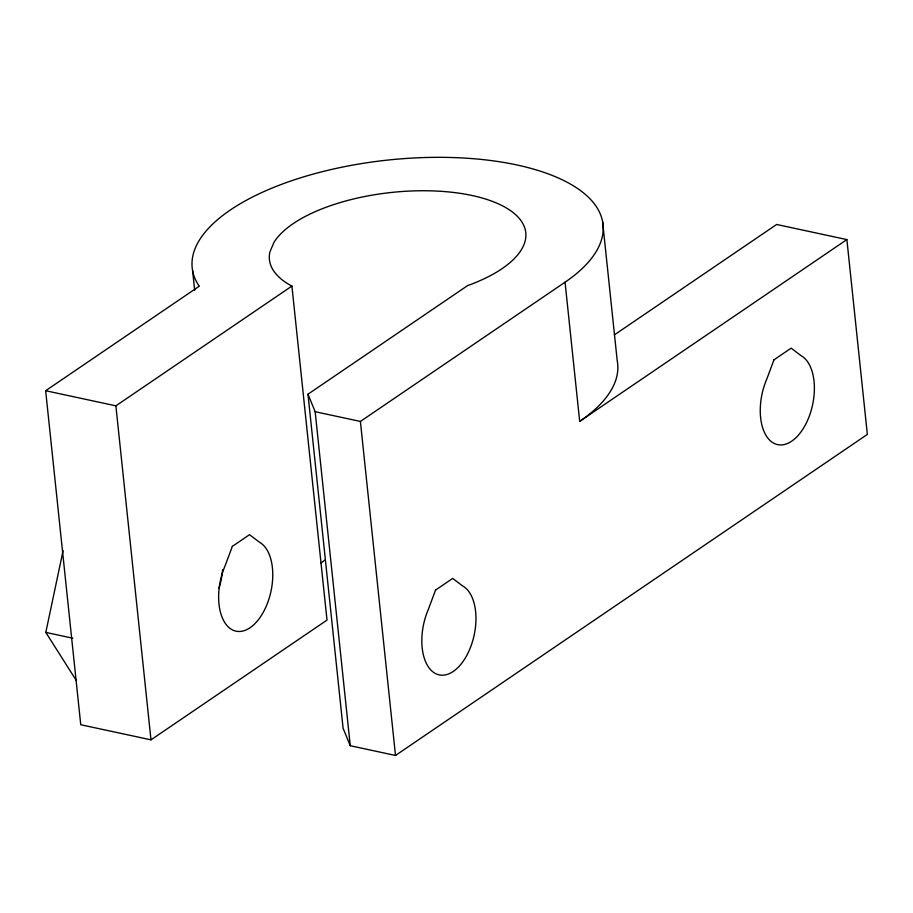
<?xml version="1.0" encoding="UTF-8"?>
<svg xmlns="http://www.w3.org/2000/svg" width="913" height="913" viewBox="0 0 913 913"><rect width="100%" height="100%" fill="white"/><g stroke="black" fill="none" stroke-linecap="round" stroke-linejoin="round"><path stroke-width="1.37" d="M76.293 680.482L45.81 632.401L63.1 550.573M45.65 390.718L199.388 286.123L198.555 285.198A206.555 86.644 -6 0 1 434.987 157.344A206.555 86.644 -6 0 1 565.056 282.197L579.687 421.372L846.876 239.583L867.35 434.428L395.5 755.462L350.261 745.727L343.083 728.22L307.978 394.211L467.89 285.404L470.321 284.616A128.87 54.061 -6 0 0 472.067 195.508A128.87 54.061 -6 0 0 273.968 242.356L269.894 252.022A128.87 54.061 -6 0 0 291.909 286.077L327.014 620.087L150.987 739.85L80.755 724.739L45.65 390.718L115.883 405.84L291.909 286.077M307.978 394.211L315.156 411.706L360.395 421.441L565.056 282.197M614.301 334.923L776.632 224.472L846.876 239.583M45.81 632.401L72.846 638.221M602.591 221.574L617.222 360.749A206.555 86.644 -6 0 1 579.687 421.372M360.395 421.441L395.5 755.462M315.156 411.706L350.261 745.727M192.62 270.75L194.697 290.505M115.883 405.84L150.987 739.85M320.623 563.447A128.87 54.061 -6 0 1 324.811 560.126M222.567 569.735A46.243 25.849 -77.9 0 1 219.006 588.086M232.347 546.373L225.169 565.638A46.243 25.849 -77.9 0 0 229.277 627.813A46.243 25.849 -77.9 0 0 268.148 601.359A46.243 25.849 -77.9 0 0 259.52 542.265L249.523 534.687L232.347 546.373M435.535 590.095L428.357 609.359A46.243 25.849 -77.9 0 0 432.465 671.534A46.243 25.849 -77.9 0 0 471.336 645.092A46.243 25.849 -77.9 0 0 462.697 585.986L452.7 578.42L435.535 590.095M773.962 359.836L766.783 379.1A46.243 25.849 -77.9 0 0 770.903 441.276A46.243 25.849 -77.9 0 0 809.774 414.833A46.243 25.849 -77.9 0 0 801.135 355.728L791.137 348.15L773.962 359.836"/></g></svg>
